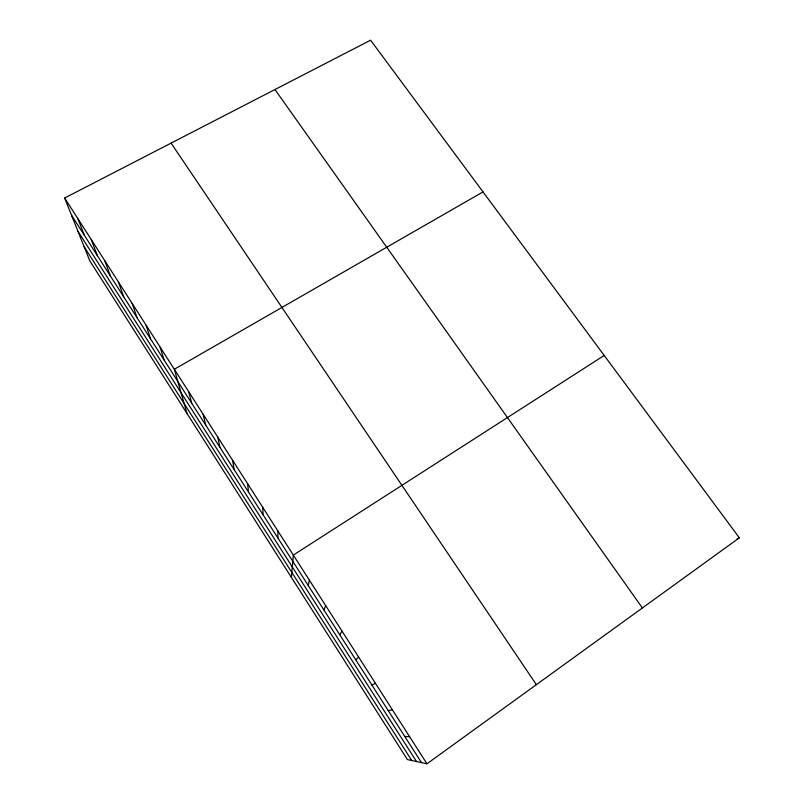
<?xml version="1.0" encoding="UTF-8"?>
<svg xmlns="http://www.w3.org/2000/svg" width="804" height="804" viewBox="0 0 804 804"><rect width="100%" height="100%" fill="white"/><g stroke="black" fill="none" stroke-linecap="round" stroke-linejoin="round"><path stroke-width="1.21" d="M291.4 577.393L293.319 555.082L604.196 355.448M308.274 585.523L309.379 580.166M323.932 610.005L325.62 605.533M339.76 634.758L342.042 631.18M355.76 659.782L358.644 657.109M426.974 763.8L739.348 537.826L370.594 40.2L64.652 198.015L89.757 260.767L407.417 759.579L426.974 763.8L64.652 198.015M483.013 191.915L174.327 369.277L186.97 413.417M371.93 685.078L375.438 683.33M737.127 538.76L739.348 537.826M388.272 710.646L392.422 709.852M404.804 736.484L409.598 736.675M274.958 89.535L642.386 607.965M171.081 143.112L536.369 684.666M71.586 215.341L421.507 762.624M77.958 231.271L416.532 761.549M84.129 246.687L411.748 760.514M77.898 218.688L84.42 235.421M91.264 239.562L97.384 255.692M104.761 260.637L110.47 276.154M118.399 281.933L123.685 296.817M132.168 303.44L137.022 317.68M146.077 325.158L150.489 338.745M160.127 347.107L164.096 360.021M188.669 391.669L191.704 403.196M203.151 414.291L205.713 425.105M217.794 437.155L219.864 447.235M232.587 460.25L234.155 469.586M247.531 483.586L248.587 492.169M262.627 507.163L263.169 514.972M277.893 531.002L277.903 538.017"/></g></svg>
